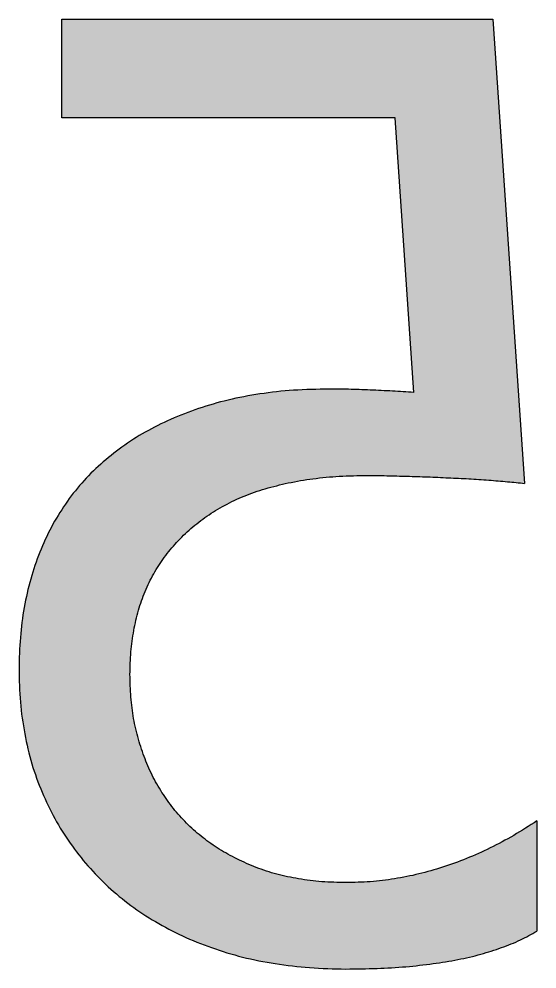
# Model space of a CAD drawing. Header units: millimetres. Extents: x 5 to 35, y 173 to 293.
# Drawn here: x 20.635 to 21.741, y 260.844 to 262.87 of the extents above; entities that cross this region are included whole.
import ezdxf

# ---------------------------------------------------------------- set-up
doc = ezdxf.new("R2010")
doc.units = ezdxf.units.MM

msp = doc.modelspace()

# ---------------------------------------------------------------- hatches: boundary and pattern name
at = {"linetype": 'Continuous'}
h = msp.add_hatch(color=7, dxfattribs=at)
edge = h.paths.add_edge_path(flags=0)
edge.add_line((21.438, 262.6595), (21.4775, 262.0736))
edge.add_spline(control_points=[(21.4775, 262.0736), (21.4624, 262.0746), (21.4315, 262.0767), (21.385, 262.0784), (21.3399, 262.0804), (21.3107, 262.0805), (21.297, 262.0805)], knot_values=[0, 0, 0, 0, 0.250844, 0.515082, 0.772409, 1, 1, 1, 1], weights=[1, 1, 1, 1, 1, 1, 1], degree=3, periodic=0)
edge.add_spline(control_points=[(21.297, 262.0805), (21.2716, 262.0801), (21.2222, 262.0793), (21.1502, 262.0713), (21.0823, 262.0583), (21.0186, 262.0402), (20.9595, 262.0172), (20.9046, 261.9901), (20.8547, 261.9578), (20.8093, 261.9216), (20.7685, 261.8811), (20.7334, 261.8358), (20.7033, 261.7863), (20.6786, 261.7326), (20.6594, 261.6752), (20.6453, 261.6144), (20.6371, 261.5501), (20.6359, 261.506), (20.6354, 261.4835)], knot_values=[0, 0, 0, 0, 0.075403, 0.146706, 0.215175, 0.28042, 0.343361, 0.40348, 0.462126, 0.519511, 0.57597, 0.632278, 0.689497, 0.747823, 0.807597, 0.869061, 0.933131, 1, 1, 1, 1], weights=[1, 1, 1, 1, 1, 1, 1, 1, 1, 1, 1, 1, 1, 1, 1, 1, 1, 1, 1], degree=3, periodic=0)
edge.add_spline(control_points=[(20.6354, 261.4835), (20.6358, 261.4599), (20.6367, 261.4136), (20.6467, 261.3459), (20.6614, 261.2814), (20.6836, 261.2209), (20.7107, 261.164), (20.7437, 261.1114), (20.7819, 261.0628), (20.8251, 261.0184), (20.8732, 260.9783), (20.9267, 260.9437), (20.9841, 260.913), (21.0466, 260.8883), (21.1127, 260.8678), (21.1829, 260.8543), (21.2566, 260.8452), (21.3069, 260.8442), (21.3327, 260.8437)], knot_values=[0, 0, 0, 0, 0.06641, 0.130297, 0.192149, 0.252432, 0.311098, 0.369329, 0.426749, 0.484859, 0.54349, 0.602554, 0.663644, 0.726471, 0.791395, 0.858277, 0.927423, 1, 1, 1, 1], weights=[1, 1, 1, 1, 1, 1, 1, 1, 1, 1, 1, 1, 1, 1, 1, 1, 1, 1, 1], degree=3, periodic=0)
edge.add_spline(control_points=[(21.3327, 260.8437), (21.355, 260.8439), (21.3978, 260.8444), (21.4599, 260.848), (21.5175, 260.8546), (21.571, 260.863), (21.6198, 260.8744), (21.6643, 260.8886), (21.7047, 260.9044), (21.729, 260.9181), (21.7406, 260.9247)], knot_values=[0, 0, 0, 0, 0.158416, 0.305336, 0.444077, 0.571862, 0.691386, 0.801155, 0.904645, 1, 1, 1, 1], weights=[1, 1, 1, 1, 1, 1, 1, 1, 1, 1, 1], degree=3, periodic=0)
edge.add_line((21.7406, 260.9247), (21.7406, 261.1595))
edge.add_spline(control_points=[(21.7406, 261.1595), (21.7242, 261.149), (21.6918, 261.1283), (21.6414, 261.1016), (21.5908, 261.0788), (21.5398, 261.0603), (21.4885, 261.0458), (21.437, 261.0355), (21.3851, 261.0291), (21.3504, 261.0283), (21.3332, 261.0279)], knot_values=[0, 0, 0, 0, 0.134739, 0.265575, 0.3931, 0.517952, 0.6399, 0.760553, 0.88065, 1, 1, 1, 1], weights=[1, 1, 1, 1, 1, 1, 1, 1, 1, 1, 1], degree=3, periodic=0)
edge.add_spline(control_points=[(21.3332, 261.0279), (21.3159, 261.0283), (21.282, 261.029), (21.2326, 261.0354), (21.1857, 261.045), (21.1417, 261.0595), (21.1007, 261.0777), (21.0625, 261.0986), (21.0277, 261.1231), (20.9959, 261.1507), (20.9674, 261.1816), (20.9427, 261.2156), (20.9211, 261.2523), (20.9035, 261.2919), (20.8895, 261.3341), (20.8792, 261.3782), (20.8735, 261.4246), (20.8726, 261.4559), (20.8722, 261.472)], knot_values=[0, 0, 0, 0, 0.071915, 0.140885, 0.206767, 0.270972, 0.333279, 0.39327, 0.451812, 0.510022, 0.568143, 0.626091, 0.684877, 0.744867, 0.806186, 0.869407, 0.933213, 1, 1, 1, 1], weights=[1, 1, 1, 1, 1, 1, 1, 1, 1, 1, 1, 1, 1, 1, 1, 1, 1, 1, 1], degree=3, periodic=0)
edge.add_spline(control_points=[(20.8722, 261.472), (20.8726, 261.4881), (20.8733, 261.5195), (20.8798, 261.5653), (20.8892, 261.6087), (20.9039, 261.6491), (20.922, 261.6871), (20.9448, 261.722), (20.9714, 261.7544), (21.0018, 261.784), (21.0361, 261.8105), (21.0743, 261.8335), (21.1159, 261.8535), (21.1615, 261.8688), (21.2106, 261.8812), (21.2634, 261.8902), (21.3199, 261.8955), (21.3588, 261.8961), (21.3788, 261.8963)], knot_values=[0, 0, 0, 0, 0.064191, 0.125588, 0.184628, 0.241669, 0.297075, 0.35257, 0.407876, 0.46447, 0.521921, 0.580958, 0.642254, 0.706047, 0.773317, 0.844508, 0.919941, 1, 1, 1, 1], weights=[1, 1, 1, 1, 1, 1, 1, 1, 1, 1, 1, 1, 1, 1, 1, 1, 1, 1, 1], degree=3, periodic=0)
edge.add_spline(control_points=[(21.3788, 261.8963), (21.3925, 261.8963), (21.4206, 261.8961), (21.4634, 261.8946), (21.5072, 261.8937), (21.5512, 261.8913), (21.5948, 261.8896), (21.6369, 261.8866), (21.6767, 261.8834), (21.7021, 261.8808), (21.7143, 261.8795)], knot_values=[0, 0, 0, 0, 0.122354, 0.250872, 0.381835, 0.514112, 0.643945, 0.771475, 0.890555, 1, 1, 1, 1], weights=[1, 1, 1, 1, 1, 1, 1, 1, 1, 1, 1], degree=3, periodic=0)
edge.add_line((21.7143, 261.8795), (21.6465, 262.87))
edge.add_line((21.6465, 262.87), (20.7271, 262.87))
edge.add_line((20.7271, 262.87), (20.7271, 262.6595))
edge.add_line((20.7271, 262.6595), (21.438, 262.6595))

# ---------------------------------------------------------------- linework, layer by layer
at = {"color": 7, "linetype": 'Continuous', "lineweight": 25}
for p, q in [((20.7271, 262.87), (21.6465, 262.87)), ((20.7271, 262.6595), (20.7271, 262.87)), ((21.6465, 262.87), (21.7143, 261.8795)), ((21.438, 262.6595), (20.7271, 262.6595)), ((21.4775, 262.0736), (21.438, 262.6595)), ((21.7406, 261.1595), (21.7406, 260.9247))]:
    msp.add_line(p, q, dxfattribs=at)
for points, knots in [([(21.297, 262.0805), (21.2716, 262.0801), (21.2222, 262.0793), (21.1502, 262.0713), (21.0823, 262.0583), (21.0186, 262.0402), (20.9595, 262.0172), (20.9046, 261.9901), (20.8547, 261.9578), (20.8093, 261.9216), (20.7685, 261.8811), (20.7334, 261.8358), (20.7033, 261.7863), (20.6786, 261.7326), (20.6594, 261.6752), (20.6453, 261.6144), (20.6371, 261.5501), (20.6359, 261.506), (20.6354, 261.4835)], [0, 0, 0, 0, 0.075403, 0.146706, 0.215175, 0.28042, 0.343361, 0.40348, 0.462126, 0.519511, 0.57597, 0.632278, 0.689497, 0.747823, 0.807597, 0.869061, 0.933131, 1, 1, 1, 1]), ([(21.4775, 262.0736), (21.4624, 262.0746), (21.4315, 262.0767), (21.385, 262.0784), (21.3399, 262.0804), (21.3107, 262.0805), (21.297, 262.0805)], [0, 0, 0, 0, 0.250844, 0.515082, 0.772409, 1, 1, 1, 1]), ([(20.8722, 261.472), (20.8726, 261.4881), (20.8733, 261.5195), (20.8798, 261.5653), (20.8892, 261.6087), (20.9039, 261.6491), (20.922, 261.6871), (20.9448, 261.722), (20.9714, 261.7544), (21.0018, 261.784), (21.0361, 261.8105), (21.0743, 261.8335), (21.1159, 261.8535), (21.1615, 261.8688), (21.2106, 261.8812), (21.2634, 261.8902), (21.3199, 261.8955), (21.3588, 261.8961), (21.3788, 261.8963)], [0, 0, 0, 0, 0.064191, 0.125588, 0.184628, 0.241669, 0.297075, 0.35257, 0.407876, 0.46447, 0.521921, 0.580958, 0.642254, 0.706047, 0.773317, 0.844508, 0.919941, 1, 1, 1, 1]), ([(21.3788, 261.8963), (21.3925, 261.8963), (21.4206, 261.8961), (21.4634, 261.8946), (21.5072, 261.8937), (21.5512, 261.8913), (21.5948, 261.8896), (21.6369, 261.8866), (21.6767, 261.8834), (21.7021, 261.8808), (21.7143, 261.8795)], [0, 0, 0, 0, 0.122354, 0.250872, 0.381835, 0.514112, 0.643945, 0.771475, 0.890555, 1, 1, 1, 1]), ([(20.6354, 261.4835), (20.6358, 261.4599), (20.6367, 261.4136), (20.6467, 261.3459), (20.6614, 261.2814), (20.6836, 261.2209), (20.7107, 261.164), (20.7437, 261.1114), (20.7819, 261.0628), (20.8251, 261.0184), (20.8732, 260.9783), (20.9267, 260.9437), (20.9841, 260.913), (21.0466, 260.8883), (21.1127, 260.8678), (21.1829, 260.8543), (21.2566, 260.8452), (21.3069, 260.8442), (21.3327, 260.8437)], [0, 0, 0, 0, 0.06641, 0.130297, 0.192149, 0.252432, 0.311098, 0.369329, 0.426749, 0.484859, 0.54349, 0.602554, 0.663644, 0.726471, 0.791395, 0.858277, 0.927423, 1, 1, 1, 1]), ([(21.3332, 261.0279), (21.3159, 261.0283), (21.282, 261.029), (21.2326, 261.0354), (21.1857, 261.045), (21.1417, 261.0595), (21.1007, 261.0777), (21.0625, 261.0986), (21.0277, 261.1231), (20.9959, 261.1507), (20.9674, 261.1816), (20.9427, 261.2156), (20.9211, 261.2523), (20.9035, 261.2919), (20.8895, 261.3341), (20.8792, 261.3782), (20.8735, 261.4246), (20.8726, 261.4559), (20.8722, 261.472)], [0, 0, 0, 0, 0.071915, 0.140885, 0.206767, 0.270972, 0.333279, 0.39327, 0.451812, 0.510022, 0.568143, 0.626091, 0.684877, 0.744867, 0.806186, 0.869407, 0.933213, 1, 1, 1, 1]), ([(21.7406, 261.1595), (21.7242, 261.149), (21.6918, 261.1283), (21.6414, 261.1016), (21.5908, 261.0788), (21.5398, 261.0603), (21.4885, 261.0458), (21.437, 261.0355), (21.3851, 261.0291), (21.3504, 261.0283), (21.3332, 261.0279)], [0, 0, 0, 0, 0.134739, 0.265575, 0.3931, 0.517952, 0.6399, 0.760553, 0.88065, 1, 1, 1, 1]), ([(21.3327, 260.8437), (21.355, 260.8439), (21.3978, 260.8444), (21.4599, 260.848), (21.5175, 260.8546), (21.571, 260.863), (21.6198, 260.8744), (21.6643, 260.8886), (21.7047, 260.9044), (21.729, 260.9181), (21.7406, 260.9247)], [0, 0, 0, 0, 0.158416, 0.305336, 0.444077, 0.571862, 0.691386, 0.801155, 0.904645, 1, 1, 1, 1])]:
    msp.add_open_spline(points, degree=3, knots=knots, dxfattribs=at)

doc.saveas('drawing.dxf')
